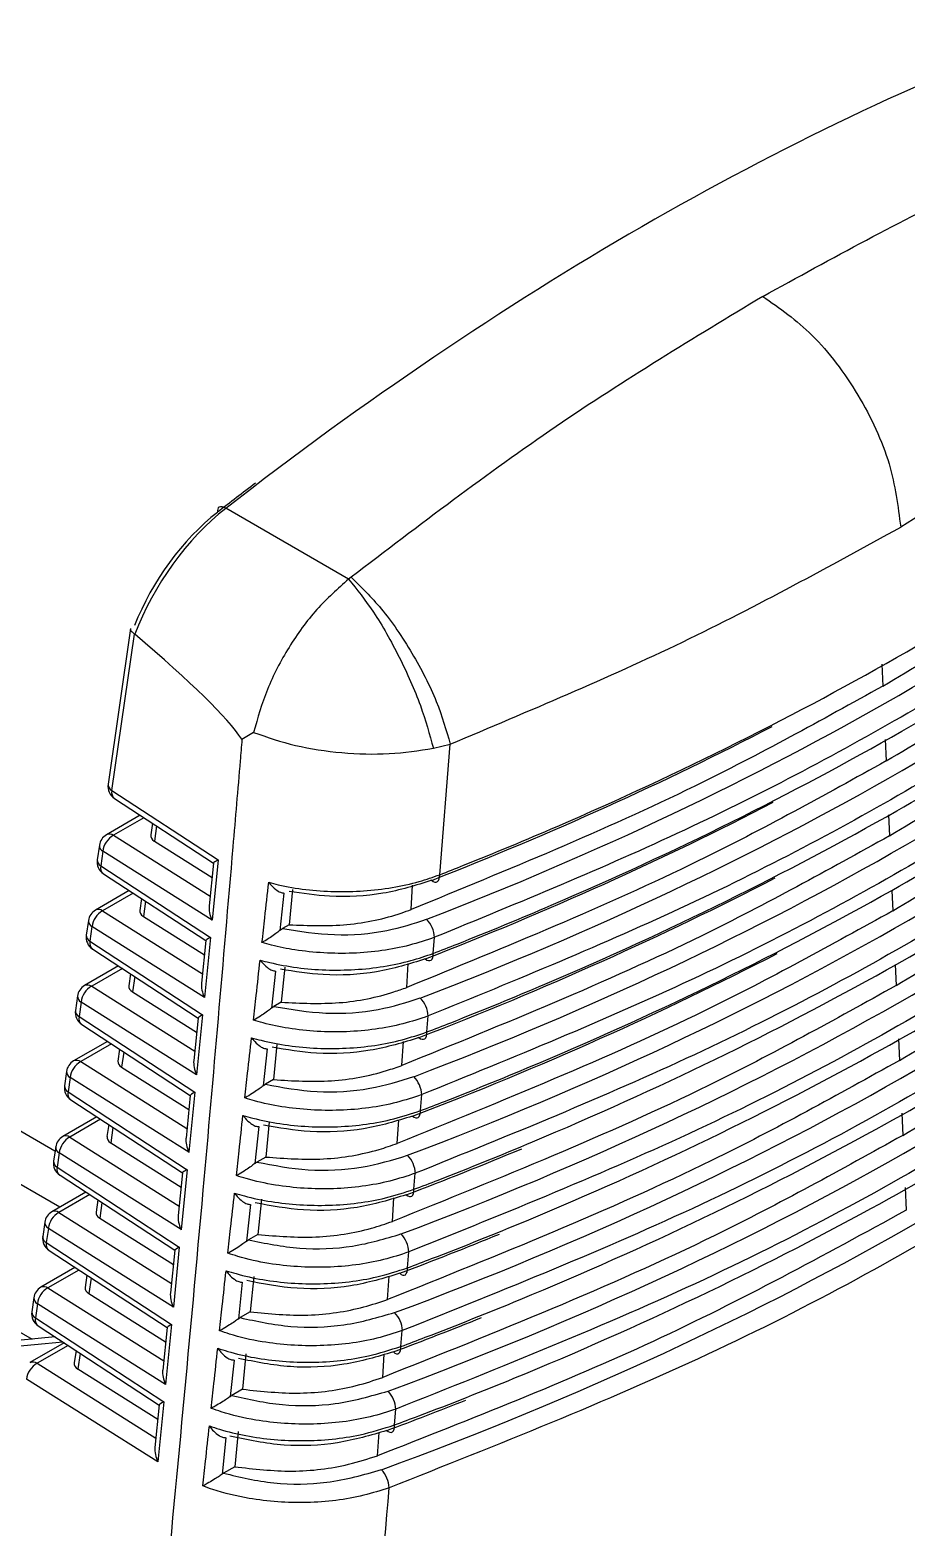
# Model space of a CAD drawing. Extents: x 17.3 to 113.1, y 4.8 to 84.5.
# Drawn here: x 80.531 to 81.14, y 14.493 to 15.533 of the extents above; entities that cross this region are included whole.
import ezdxf

# ---------------------------------------------------------------- set-up
doc = ezdxf.new("R2010")
doc.units = 0
doc.header["$MEASUREMENT"] = 0
doc.layers.add('OBJECT', color=7, linetype='CONTINUOUS')

msp = doc.modelspace()

# ---------------------------------------------------------------- linework, layer by layer
at = {"layer": 'OBJECT'}
for p, q in [((80.7526, 15.1514), (80.6674, 15.2006)), ((80.7544, 15.1527), (80.7526, 15.1514)), ((80.6013, 15.1171), (80.5857, 15.009)), ((80.5882, 15.0047), (80.6039, 15.1133)), ((80.6039, 15.1133), (80.6042, 15.1132)), ((81.1228, 15.0924), (81.1235, 15.0772)), ((80.6867, 15.045), (80.6786, 15.0402)), ((80.8159, 14.9462), (80.8232, 15.0369)), ((81.1252, 15.0401), (81.1258, 15.0252)), ((80.8115, 15.034), (80.8232, 15.0369)), ((80.5488, 14.7544), (80.0866, 15.0212)), ((80.5882, 15.0047), (80.662, 14.9565)), ((80.5901, 14.9992), (80.6589, 14.9543)), ((80.6079, 14.9876), (80.5845, 14.974)), ((80.6106, 14.9858), (80.5894, 14.9736)), ((81.1275, 14.9878), (81.1281, 14.9732)), ((80.5522, 14.7155), (80.0866, 14.9843)), ((80.6164, 14.982), (80.6153, 14.9739)), ((80.6193, 14.9801), (80.6178, 14.9696)), ((80.5796, 14.9668), (80.5781, 14.9567)), ((80.5894, 14.9736), (80.6566, 14.9313)), ((80.6178, 14.9696), (80.6579, 14.9444)), ((80.5821, 14.9625), (80.5806, 14.9524)), ((80.6579, 14.9148), (80.5821, 14.9625)), ((80.6589, 14.9543), (80.6559, 14.9247)), ((80.662, 14.9565), (80.6579, 14.9148)), ((80.5806, 14.9524), (80.6567, 14.9027)), ((80.5825, 14.9469), (80.6535, 14.9005)), ((80.6004, 14.9352), (80.5769, 14.9217)), ((80.6031, 14.9335), (80.5818, 14.9212)), ((80.7077, 14.9335), (80.7049, 14.9076)), ((80.7137, 14.936), (80.7113, 14.9115)), ((80.7961, 14.9221), (80.7971, 14.9389)), ((81.1298, 14.9354), (81.1304, 14.9212)), ((80.6089, 14.9297), (80.6077, 14.9215)), ((80.6117, 14.9278), (80.6102, 14.9173)), ((80.572, 14.9144), (80.5705, 14.9044)), ((80.5818, 14.9212), (80.6512, 14.8775)), ((80.6102, 14.9173), (80.6525, 14.8906)), ((80.5745, 14.9102), (80.5731, 14.9001)), ((80.6525, 14.8611), (80.5745, 14.9102)), ((80.6567, 14.9027), (80.6525, 14.8611)), ((80.7113, 14.9115), (80.7068, 14.9089)), ((80.8114, 14.8916), (80.8123, 14.9028)), ((80.5731, 14.9001), (80.6513, 14.849)), ((80.575, 14.8946), (80.6481, 14.8468)), ((80.6535, 14.9006), (80.6505, 14.871)), ((80.0866, 14.8815), (80.533, 14.6238)), ((80.5929, 14.8829), (80.5693, 14.8693)), ((80.5956, 14.8811), (80.5743, 14.8688)), ((80.7083, 14.8822), (80.7059, 14.8577)), ((80.793, 14.868), (80.7939, 14.8847)), ((81.1321, 14.8839), (81.1327, 14.8693)), ((80.6013, 14.8774), (80.6001, 14.8692)), ((80.6042, 14.8755), (80.6026, 14.8649)), ((80.7019, 14.8794), (80.6991, 14.8536)), ((80.5644, 14.8621), (80.563, 14.8521)), ((80.5743, 14.8688), (80.6458, 14.8238)), ((80.6026, 14.8649), (80.6471, 14.8369)), ((80.5669, 14.8578), (80.5655, 14.8478)), ((80.6471, 14.8073), (80.5669, 14.8578)), ((80.7059, 14.8577), (80.7008, 14.8548)), ((80.5655, 14.8478), (80.6459, 14.7953)), ((80.5674, 14.8423), (80.6427, 14.7931)), ((80.6481, 14.8468), (80.6451, 14.8173)), ((80.6513, 14.849), (80.6471, 14.8073)), ((80.807, 14.8371), (80.8079, 14.8482)), ((80.5853, 14.8306), (80.5617, 14.817)), ((80.7897, 14.8139), (80.7907, 14.8304)), ((81.1344, 14.8323), (81.135, 14.8173)), ((80.588, 14.8288), (80.5667, 14.8165)), ((80.5937, 14.8251), (80.5925, 14.8168)), ((80.5966, 14.8232), (80.595, 14.8126)), ((80.6961, 14.8254), (80.6933, 14.7997)), ((80.7029, 14.8285), (80.7005, 14.804)), ((80.5568, 14.8097), (80.5554, 14.7998)), ((80.5667, 14.8165), (80.6404, 14.7701)), ((80.595, 14.8126), (80.6417, 14.7832)), ((80.5594, 14.8055), (80.5579, 14.7955)), ((80.6417, 14.7536), (80.5594, 14.8055)), ((80.7005, 14.804), (80.6949, 14.8008)), ((80.5579, 14.7955), (80.6405, 14.7415)), ((80.5598, 14.79), (80.6373, 14.7393)), ((80.6427, 14.7931), (80.6398, 14.7635)), ((80.6459, 14.7953), (80.6417, 14.7536)), ((80.8025, 14.7825), (80.8034, 14.7936)), ((80.5778, 14.7783), (80.5542, 14.7646)), ((81.1366, 14.7807), (81.1373, 14.7653)), ((80.5805, 14.7765), (80.5591, 14.7641)), ((80.5861, 14.7728), (80.5849, 14.7645)), ((80.589, 14.7709), (80.5875, 14.7602)), ((80.6903, 14.7714), (80.6876, 14.7458)), ((80.6976, 14.7748), (80.6951, 14.7503)), ((80.7864, 14.7598), (80.7874, 14.7762)), ((80.5493, 14.7574), (80.5478, 14.7475)), ((80.5591, 14.7641), (80.635, 14.7163)), ((80.5875, 14.7602), (80.6363, 14.7294)), ((80.5518, 14.7531), (80.5503, 14.7432)), ((80.6363, 14.6999), (80.5518, 14.7531)), ((80.6951, 14.7503), (80.689, 14.7468)), ((80.5503, 14.7432), (80.6351, 14.6878)), ((80.5523, 14.7377), (80.632, 14.6856)), ((80.6373, 14.7394), (80.6344, 14.7098)), ((80.6405, 14.7415), (80.6363, 14.6999)), ((80.798, 14.7279), (80.7989, 14.739)), ((80.5703, 14.7259), (80.5466, 14.7123)), ((81.1389, 14.7291), (81.1396, 14.7133)), ((80.5729, 14.7242), (80.5515, 14.7118)), ((80.5786, 14.7205), (80.5774, 14.7121)), ((80.5814, 14.7186), (80.5799, 14.7079)), ((80.6845, 14.7174), (80.6818, 14.6919)), ((80.6922, 14.721), (80.6897, 14.6965)), ((80.7831, 14.7056), (80.7841, 14.7219)), ((80.5417, 14.705), (80.5403, 14.6952)), ((80.5515, 14.7118), (80.6296, 14.6626)), ((80.5799, 14.7079), (80.631, 14.6757)), ((80.5442, 14.7008), (80.5428, 14.6909)), ((80.631, 14.6461), (80.5442, 14.7008)), ((80.6897, 14.6965), (80.6832, 14.6928)), ((80.5428, 14.6909), (80.6297, 14.6341)), ((80.5447, 14.6854), (80.6266, 14.6319)), ((80.632, 14.6856), (80.629, 14.6561)), ((80.6351, 14.6878), (80.631, 14.6461)), ((80.7935, 14.6734), (80.7944, 14.6844)), ((80.5627, 14.6736), (80.539, 14.6599)), ((80.5654, 14.6718), (80.5439, 14.6594)), ((80.571, 14.6682), (80.5698, 14.6598)), ((80.5739, 14.6663), (80.5723, 14.6555)), ((80.6788, 14.6634), (80.6761, 14.638)), ((80.6868, 14.6673), (80.6843, 14.6428)), ((80.7797, 14.6514), (80.7807, 14.6677)), ((80.5341, 14.6527), (80.5327, 14.6429)), ((80.5439, 14.6594), (80.6243, 14.6089)), ((80.5723, 14.6555), (80.6256, 14.622)), ((80.5366, 14.6484), (80.5352, 14.6386)), ((80.6256, 14.5924), (80.5366, 14.6484)), ((80.6843, 14.6428), (80.6773, 14.6388)), ((80.5352, 14.6386), (80.6244, 14.5803)), ((80.5371, 14.6331), (80.6212, 14.5781)), ((80.6266, 14.6319), (80.6236, 14.6023)), ((80.6297, 14.6341), (80.6256, 14.5924)), ((80.5489, 14.6254), (80.5009, 14.6207)), ((80.5542, 14.6219), (80.515, 14.6181)), ((80.5552, 14.6213), (80.5314, 14.6076)), ((80.789, 14.6188), (80.7899, 14.6298)), ((80.5579, 14.6195), (80.5364, 14.6071)), ((80.5634, 14.6159), (80.5622, 14.6074)), ((80.5663, 14.614), (80.5647, 14.6032)), ((80.6814, 14.6136), (80.679, 14.5891)), ((80.7763, 14.5973), (80.7773, 14.6134)), ((80.5364, 14.6071), (80.6189, 14.5551)), ((80.5647, 14.6032), (80.6202, 14.5683)), ((80.6731, 14.6094), (80.6705, 14.5841)), ((80.6202, 14.5387), (80.529, 14.5961)), ((80.6244, 14.5803), (80.6202, 14.5387)), ((80.679, 14.5891), (80.6716, 14.5848)), ((80.6212, 14.5782), (80.6182, 14.5486)), ((80.7845, 14.5643), (80.7854, 14.5753)), ((80.676, 14.5598), (80.6736, 14.5353)), ((80.7728, 14.543), (80.7738, 14.5592)), ((80.6675, 14.5555), (80.6648, 14.5302)), ((80.6736, 14.5353), (80.6658, 14.5309))]:
    msp.add_line(p, q, dxfattribs=at)
at = {"layer": 'OBJECT', "flags": 128}
for points in [[(80.6674, 15.2006), (80.6661, 15.2013), (80.6649, 15.2016), (80.6638, 15.2017), (80.6629, 15.2014), (80.6622, 15.2009), (80.6618, 15.2001), (80.6616, 15.1991), (80.6616, 15.1978)], [(80.8103, 14.9424), (80.8114, 14.9416), (80.8125, 14.9412), (80.8135, 14.9412), (80.8144, 14.9415), (80.815, 14.9422), (80.8155, 14.9433), (80.8158, 14.9446), (80.8159, 14.9462)], [(80.8059, 14.8878), (80.807, 14.887), (80.8081, 14.8866), (80.8091, 14.8866), (80.8099, 14.8869), (80.8106, 14.8876), (80.8111, 14.8887), (80.8114, 14.89), (80.8114, 14.8916)], [(80.8015, 14.8332), (80.8026, 14.8324), (80.8037, 14.832), (80.8046, 14.832), (80.8055, 14.8323), (80.8062, 14.833), (80.8067, 14.8341), (80.8069, 14.8355), (80.807, 14.8371)], [(80.7971, 14.7787), (80.7982, 14.7779), (80.7992, 14.7775), (80.8002, 14.7774), (80.801, 14.7778), (80.8017, 14.7785), (80.8022, 14.7795), (80.8025, 14.7809), (80.8025, 14.7825)], [(80.7926, 14.7241), (80.7937, 14.7233), (80.7948, 14.7229), (80.7957, 14.7229), (80.7966, 14.7232), (80.7972, 14.7239), (80.7977, 14.725), (80.798, 14.7263), (80.798, 14.7279)], [(80.7881, 14.6696), (80.7892, 14.6688), (80.7903, 14.6683), (80.7912, 14.6683), (80.7921, 14.6686), (80.7927, 14.6694), (80.7932, 14.6704), (80.7935, 14.6718), (80.7935, 14.6734)], [(80.7837, 14.615), (80.7847, 14.6142), (80.7858, 14.6138), (80.7867, 14.6138), (80.7876, 14.6141), (80.7882, 14.6148), (80.7887, 14.6159), (80.789, 14.6172), (80.789, 14.6188)], [(80.7791, 14.5605), (80.7802, 14.5597), (80.7813, 14.5593), (80.7822, 14.5592), (80.783, 14.5596), (80.7837, 14.5603), (80.7842, 14.5613), (80.7844, 14.5627), (80.7845, 14.5643)]]:
    msp.add_lwpolyline(points, dxfattribs=at)
at = {"layer": 'OBJECT'}
for centre, radius, start, end in [((80.5956, 15.0076), 0.01, 171.7621, 236.8281), ((80.5904, 15.0089), 0.00473, 178.9421, 242.0967), ((80.5936, 15.0035), 0.00551, 166.9694, 231.0779), ((80.5895, 14.9653), 0.01, 119.9973, 171.7621), ((80.5842, 14.9666), 0.00458, 177.7592, 243.2786), ((80.5968, 14.9607), 0.0149, 119.983, 172.9422), ((80.5866, 14.9695), 0.00492, 54.4116, 114.9488), ((80.588, 14.9553), 0.01, 171.7621, 236.8281), ((80.5827, 14.9565), 0.00458, 177.7691, 243.27), ((80.5858, 14.9511), 0.00536, 165.9412, 232.1059), ((80.5819, 14.913), 0.01, 119.9973, 171.7621), ((80.5766, 14.9143), 0.00458, 177.7669, 243.2718), ((80.5893, 14.9083), 0.0149, 119.9826, 172.9436), ((80.579, 14.9172), 0.00492, 54.4116, 114.9493), ((80.7934, 14.9019), 0.0189, 2.6797, 44.9349), ((80.5804, 14.903), 0.01, 171.7621, 236.8281), ((80.5751, 14.9042), 0.00458, 177.769, 243.2699), ((80.5783, 14.8988), 0.00536, 165.9411, 232.1061), ((80.5743, 14.8606), 0.01, 119.9973, 171.7621), ((80.569, 14.8619), 0.00458, 177.7592, 243.2775), ((80.5817, 14.856), 0.0149, 119.9838, 172.9424), ((80.5714, 14.8648), 0.00492, 54.4109, 114.9507), ((80.7889, 14.8473), 0.019, 2.6506, 44.7096), ((80.5729, 14.8507), 0.01, 171.7621, 236.8281), ((80.5676, 14.8519), 0.00458, 177.7677, 243.2712), ((80.5707, 14.8465), 0.00536, 165.9438, 232.1028), ((80.5667, 14.8083), 0.01, 119.9973, 171.7621), ((80.5614, 14.8096), 0.00458, 177.7659, 243.271), ((80.5741, 14.8036), 0.0149, 119.9834, 172.9417), ((80.5638, 14.8125), 0.00492, 54.4101, 114.95), ((80.5653, 14.7984), 0.01, 171.7621, 236.8281), ((80.56, 14.7996), 0.00458, 177.7669, 243.2719), ((80.7843, 14.7927), 0.0191, 2.6223, 44.4843), ((80.5631, 14.7942), 0.00536, 165.9437, 232.103), ((80.5592, 14.7559), 0.01, 119.9973, 171.7621), ((80.5538, 14.7572), 0.00458, 177.7673, 243.2708), ((80.5665, 14.7513), 0.0149, 119.9827, 172.9434), ((80.5562, 14.7601), 0.00492, 54.4107, 114.9508), ((80.5577, 14.7461), 0.01, 171.7621, 236.8281), ((80.5524, 14.7473), 0.00458, 177.7672, 243.271), ((80.7798, 14.7381), 0.0192, 2.5926, 44.2598), ((80.5555, 14.7419), 0.00536, 165.9446, 232.1025), ((80.5516, 14.7036), 0.01, 119.9973, 171.7621), ((80.5463, 14.7049), 0.00458, 177.7592, 243.2777), ((80.5589, 14.6989), 0.0149, 119.9834, 172.9416), ((80.5487, 14.7078), 0.00492, 54.4095, 114.9509), ((80.5502, 14.6938), 0.01, 171.7621, 236.8281), ((80.5448, 14.695), 0.00458, 177.7673, 243.2709), ((80.7752, 14.6835), 0.0193, 2.5636, 44.035), ((80.548, 14.6896), 0.00536, 165.9443, 232.1029), ((80.544, 14.6512), 0.01, 119.9973, 171.7621), ((80.5387, 14.6525), 0.00458, 177.7668, 243.2714), ((80.5514, 14.6466), 0.0149, 119.9827, 172.9434), ((80.5411, 14.6554), 0.00492, 54.4104, 114.9512), ((80.5426, 14.6415), 0.01, 171.7621, 236.8281), ((80.5373, 14.6427), 0.00458, 177.7673, 243.2709), ((80.7706, 14.629), 0.0194, 2.5348, 43.8102), ((80.5404, 14.6373), 0.00536, 165.9439, 232.1033), ((80.5438, 14.5942), 0.0149, 119.9827, 172.9424), ((80.5335, 14.6031), 0.00492, 54.4095, 114.9509), ((80.766, 14.5744), 0.0194, 2.5062, 43.5858), ((80.7613, 14.5199), 0.0195, 2.4798, 43.3591)]:
    msp.add_arc(centre, radius, start, end, dxfattribs=at)
for centre, major_axis, ratio, start_param, end_param in [((80.8727, 13.6071), (1.2089, 1.8994), 0.546317, 0.627208, 0.990716), ((79.5826, 15.9823), (2.1948, -0.0167), 0.582304, 5.308542, 5.695912), ((80.8657, 13.6117), (1.2039, 1.8907), 0.546175, 0.974099, 0.99081), ((79.5826, 15.9316), (2.1981, -0.0168), 0.582304, 5.30513, 5.699324), ((80.6716, 15.1199), (0.0591, 0.0928), 0.546175, 0.99081, 1.912344), ((80.6787, 15.1154), (0.0641, 0.1015), 0.548826, 0.989027, 1.925648), ((79.5826, 15.881), (2.2013, -0.0168), 0.582304, 5.301726, 5.702727), ((79.1489, 15.9986), (1.5341, -0.9737), 0.051031, 0.114776, 0.355889), ((79.5826, 15.8304), (2.2046, -0.0168), 0.582304, 5.298331, 5.706122), ((79.5826, 15.7797), (2.2078, -0.0168), 0.582304, 5.294944, 5.709509), ((79.5812, 15.9763), (2.1942, 0.0164), 0.572227, 5.302708, 5.439511), ((79.5826, 15.7291), (2.2111, -0.0169), 0.582304, 5.291565, 5.712888), ((79.5812, 15.9257), (2.1974, 0.0165), 0.572227, 5.299295, 5.43861), ((80.6253, 14.9735), (0.0101, 0.0001), 0.568011, 3.052688, 3.862555), ((79.5826, 15.6785), (2.2143, -0.0169), 0.582304, 5.288194, 5.716259), ((80.6694, 14.9593), (0.0105, 0.005), 0.072045, 2.310772, 3.097861), ((79.5812, 15.8751), (2.2007, 0.0165), 0.572227, 5.295889, 5.438034), ((80.6652, 14.9176), (-0.0062, 0.0127), 0.559439, 0.734808, 1.521897), ((79.5826, 15.6279), (2.2176, -0.0169), 0.582304, 5.284831, 5.719622), ((80.6177, 14.9212), (0.0101, 0.0001), 0.568011, 3.052688, 3.862555), ((80.664, 14.9056), (0.0105, 0.005), 0.072045, 2.310772, 3.097861), ((79.5812, 15.8244), (2.2039, 0.0165), 0.572227, 5.292492, 5.437634), ((80.6599, 14.8639), (-0.0062, 0.0127), 0.559439, 0.734808, 1.521897), ((80.6101, 14.8688), (0.0101, 0.0001), 0.568011, 3.052688, 3.862555), ((80.6587, 14.8518), (0.0105, 0.005), 0.072045, 2.310772, 3.097861), ((80.6026, 14.8165), (0.0101, 0.0001), 0.568011, 3.052688, 3.862555), ((80.6545, 14.8102), (-0.0062, 0.0127), 0.559439, 0.734808, 1.521897), ((80.6533, 14.7981), (0.0105, 0.005), 0.072045, 2.310772, 3.097861), ((80.595, 14.7641), (0.0101, 0.0001), 0.568011, 3.052688, 3.862555), ((80.6491, 14.7564), (-0.0062, 0.0127), 0.559439, 0.734808, 1.521897), ((79.5812, 15.7738), (2.2072, 0.0165), 0.572227, 5.289103, 5.333236), ((80.6479, 14.7444), (0.0105, 0.005), 0.072045, 2.310772, 3.097861), ((80.5874, 14.7117), (0.0101, 0.0001), 0.568011, 3.052688, 3.862555), ((80.6437, 14.7027), (-0.0062, 0.0127), 0.559439, 0.734808, 1.521897), ((79.5812, 15.7232), (2.2104, 0.0166), 0.572227, 5.285722, 5.323551), ((80.6425, 14.6906), (0.0105, 0.005), 0.072045, 2.310772, 3.097861), ((80.5798, 14.6594), (0.0101, 0.0001), 0.568011, 3.052688, 3.862555), ((80.6383, 14.649), (-0.0062, 0.0127), 0.559439, 0.734808, 1.521897), ((80.6371, 14.6369), (0.0105, 0.005), 0.072045, 2.310772, 3.097861), ((79.5812, 15.6726), (2.2137, 0.0166), 0.572227, 5.28235, 5.315572), ((80.5722, 14.607), (0.0101, 0.0001), 0.568011, 3.052688, 3.862555), ((80.6329, 14.5952), (-0.0062, 0.0127), 0.559439, 0.734808, 1.521897), ((80.6317, 14.5832), (0.0105, 0.005), 0.072045, 2.310772, 3.097861), ((79.5812, 15.6219), (2.2169, 0.0166), 0.572227, 5.278985, 5.308693), ((80.6276, 14.5415), (-0.0062, 0.0127), 0.559439, 0.734808, 1.521897)]:
    msp.add_ellipse(centre, major_axis=major_axis, ratio=ratio, start_param=start_param, end_param=end_param, dxfattribs=at)
for points, knots in [([(81.0402, 15.3477), (81.0882, 15.3741), (81.184, 15.4269), (81.2787, 15.4642), (81.3261, 15.4828)], [0, 0, 0, 0, 0.5, 1, 1, 1, 1]), ([(81.3955, 15.3673), (81.3561, 15.336), (81.2768, 15.2728), (81.1831, 15.2162), (81.1359, 15.1876)], [0, 0, 0, 0, 0.496376, 1, 1, 1, 1]), ([(81.0402, 15.3477), (80.9923, 15.3187), (80.8964, 15.2609), (80.8017, 15.1888), (80.7544, 15.1527)], [0, 0, 0, 0, 0.5, 1, 1, 1, 1]), ([(81.0402, 15.3477), (81.0519, 15.3395), (81.0761, 15.3225), (81.1077, 15.2802), (81.1302, 15.2321), (81.134, 15.2021), (81.1359, 15.1876)], [0, 0, 0, 0, 0.240773, 0.5, 0.759227, 1, 1, 1, 1]), ([(80.8159, 14.9462), (80.8214, 14.9484), (80.8489, 14.9593), (80.9629, 15.0067), (81.1173, 15.084), (81.2845, 15.1892), (81.3662, 15.2547), (81.407, 15.2875)], [0, 0, 0, 0, 0.023792, 0.118973, 0.500647, 0.750324, 1, 1, 1, 1]), ([(81.1235, 15.0772), (81.1646, 15.1018), (81.2626, 15.1608), (81.3448, 15.2276), (81.3926, 15.2664)], [0, 0, 0, 0, 0.418548, 1, 1, 1, 1]), ([(81.4125, 15.2492), (81.4088, 15.2461), (81.3901, 15.2301), (81.3086, 15.1639), (81.1738, 15.0735), (80.9885, 14.9752), (80.8711, 14.9269), (80.8123, 14.9028)], [0, 0, 0, 0, 0.02343, 0.117165, 0.493038, 0.746519, 1, 1, 1, 1]), ([(80.8114, 14.8916), (80.817, 14.8938), (80.8446, 14.9046), (80.9589, 14.9518), (81.1158, 15.0299), (81.2871, 15.1372), (81.3716, 15.2053), (81.4139, 15.2394)], [0, 0, 0, 0, 0.023339, 0.116711, 0.491126, 0.745563, 1, 1, 1, 1]), ([(81.1258, 15.0252), (81.1668, 15.0498), (81.2664, 15.1097), (81.3496, 15.1777), (81.3986, 15.2176)], [0, 0, 0, 0, 0.411755, 1, 1, 1, 1]), ([(81.4194, 15.2012), (81.4157, 15.198), (81.3971, 15.1819), (81.316, 15.1157), (81.18, 15.0238), (80.9911, 14.9231), (80.8689, 14.8731), (80.8079, 14.8482)], [0, 0, 0, 0, 0.022991, 0.114968, 0.483793, 0.741897, 1, 1, 1, 1]), ([(80.807, 14.8371), (80.8125, 14.8392), (80.8402, 14.85), (80.9548, 14.8969), (81.1142, 14.9757), (81.2897, 15.0851), (81.3771, 15.156), (81.4208, 15.1914)], [0, 0, 0, 0, 0.022904, 0.114532, 0.481956, 0.740978, 1, 1, 1, 1]), ([(80.8232, 15.0369), (80.8779, 15.0599), (80.9881, 15.1062), (81.0864, 15.1603), (81.1359, 15.1876)], [0, 0, 0, 0, 0.496376, 1, 1, 1, 1]), ([(81.1281, 14.9732), (81.1691, 14.9979), (81.2702, 15.0587), (81.3545, 15.1278), (81.4046, 15.1689)], [0, 0, 0, 0, 0.4052593, 1, 1, 1, 1]), ([(80.7526, 15.1514), (80.7451, 15.1447), (80.73, 15.1314), (80.7107, 15.1045), (80.6951, 15.075), (80.6895, 15.055), (80.6867, 15.045)], [0, 0, 0, 0, 0.25, 0.5, 0.75, 1, 1, 1, 1]), ([(80.7526, 15.1514), (80.7584, 15.1442), (80.7704, 15.1293), (80.7882, 15.0977), (80.8033, 15.0638), (80.8088, 15.0437), (80.8115, 15.034)], [0, 0, 0, 0, 0.241562, 0.4999998, 0.7584389, 1, 1, 1, 1]), ([(80.7544, 15.1527), (80.7614, 15.1459), (80.7759, 15.1318), (80.7972, 15.1006), (80.8146, 15.0667), (80.8204, 15.0466), (80.8232, 15.0369)], [0, 0, 0, 0, 0.24117, 0.5, 0.75883, 1, 1, 1, 1]), ([(81.4262, 15.1531), (81.4226, 15.1499), (81.4041, 15.1338), (81.3234, 15.0674), (81.1862, 14.974), (80.9936, 14.8709), (80.8668, 14.8194), (80.8034, 14.7936)], [0, 0, 0, 0, 0.022568, 0.112852, 0.474885, 0.737443, 1, 1, 1, 1]), ([(80.8025, 14.7825), (80.8081, 14.7846), (80.8358, 14.7953), (80.9507, 14.842), (81.1127, 14.9215), (81.2923, 15.0331), (81.3825, 15.1066), (81.4276, 15.1434)], [0, 0, 0, 0, 0.022484, 0.112433, 0.473119, 0.73656, 1, 1, 1, 1]), ([(81.1304, 14.9212), (81.1714, 14.9459), (81.2741, 15.0076), (81.3594, 15.0779), (81.4107, 15.1201)], [0, 0, 0, 0, 0.399041, 1, 1, 1, 1]), ([(80.6039, 15.1133), (80.6033, 15.1139), (80.602, 15.1149), (80.6012, 15.1163), (80.6014, 15.1169), (80.6015, 15.1171)], [0, 0, 0, 0, 0.411333, 0.822571, 1, 1, 1, 1]), ([(81.4331, 15.1051), (81.4294, 15.1018), (81.411, 15.0857), (81.3308, 15.0191), (81.1923, 14.9243), (80.9961, 14.8188), (80.8647, 14.7656), (80.7989, 14.739)], [0, 0, 0, 0, 0.02216, 0.110812, 0.466297, 0.733148, 1, 1, 1, 1]), ([(80.798, 14.7279), (80.8036, 14.73), (80.8314, 14.7407), (80.9465, 14.7872), (81.1111, 14.8674), (81.2948, 14.981), (81.3879, 15.0572), (81.4345, 15.0953)], [0, 0, 0, 0, 0.022079, 0.110408, 0.464597, 0.732298, 1, 1, 1, 1]), ([(81.1235, 15.0772), (81.0808, 15.0535), (80.9786, 14.9969), (80.8632, 14.9496), (80.7961, 14.9221)], [0, 0, 0, 0, 0.418548, 1, 1, 1, 1]), ([(81.1327, 14.8693), (81.1737, 14.8939), (81.278, 14.9566), (81.3643, 15.0281), (81.4168, 15.0714)], [0, 0, 0, 0, 0.393082, 1, 1, 1, 1]), ([(81.4399, 15.057), (81.4363, 15.0538), (81.418, 15.0377), (81.3381, 14.9709), (81.1985, 14.8746), (80.9986, 14.7666), (80.8625, 14.7118), (80.7944, 14.6844)], [0, 0, 0, 0, 0.021766, 0.108843, 0.45801, 0.729005, 1, 1, 1, 1]), ([(80.6786, 15.0402), (80.6782, 15.0353), (80.6761, 15.0104), (80.6672, 14.906), (80.6499, 14.7051), (80.6329, 14.525), (80.6233, 14.4241)], [0, 0, 0, 0, 0.024148, 0.120739, 0.507103, 1, 1, 1, 1]), ([(80.6867, 15.045), (80.6962, 15.0417), (80.7151, 15.0352), (80.7479, 15.0304), (80.7812, 15.0294), (80.8014, 15.0325), (80.8115, 15.034)], [0, 0, 0, 0, 0.2500001, 0.4999998, 0.7500003, 1, 1, 1, 1]), ([(80.7935, 14.6734), (80.7991, 14.6755), (80.827, 14.6861), (80.9424, 14.7323), (81.1095, 14.8132), (81.2974, 14.9289), (81.3934, 15.0079), (81.4413, 15.0473)], [0, 0, 0, 0, 0.021688, 0.108455, 0.456373, 0.728187, 1, 1, 1, 1]), ([(81.1258, 15.0252), (81.0831, 15.0015), (80.9794, 14.9441), (80.862, 14.8962), (80.793, 14.868)], [0, 0, 0, 0, 0.411755, 1, 1, 1, 1]), ([(81.135, 14.8173), (81.176, 14.8419), (81.2819, 14.9056), (81.3693, 14.9782), (81.4229, 15.0227)], [0, 0, 0, 0, 0.387367, 1, 1, 1, 1]), ([(81.4467, 15.009), (81.4431, 15.0058), (81.4249, 14.9896), (81.3454, 14.9227), (81.2047, 14.8248), (81.0012, 14.7145), (80.8603, 14.658), (80.7899, 14.6298)], [0, 0, 0, 0, 0.021386, 0.106942, 0.450009, 0.725005, 1, 1, 1, 1]), ([(80.789, 14.6188), (80.7946, 14.6209), (80.8225, 14.6315), (80.9382, 14.6775), (81.1079, 14.759), (81.3, 14.8769), (81.3988, 14.9585), (81.4481, 14.9993)], [0, 0, 0, 0, 0.021311, 0.106568, 0.448432, 0.724216, 1, 1, 1, 1]), ([(81.1281, 14.9732), (81.0854, 14.9496), (80.9801, 14.8912), (80.8607, 14.8427), (80.7897, 14.8139)], [0, 0, 0, 0, 0.405259, 1, 1, 1, 1]), ([(81.1373, 14.7653), (81.1784, 14.79), (81.2858, 14.8546), (81.3743, 14.9284), (81.429, 14.9741)], [0, 0, 0, 0, 0.38188, 1, 1, 1, 1]), ([(81.4535, 14.961), (81.4499, 14.9577), (81.4318, 14.9415), (81.3527, 14.8744), (81.2109, 14.7751), (81.0037, 14.6623), (80.8582, 14.6043), (80.7854, 14.5753)], [0, 0, 0, 0, 0.021019, 0.105106, 0.44228, 0.72114, 1, 1, 1, 1]), ([(80.6972, 14.941), (80.6994, 14.9404), (80.7076, 14.9383), (80.7293, 14.9346), (80.7633, 14.9338), (80.7951, 14.939), (80.8112, 14.9446), (80.8159, 14.9462)], [0, 0, 0, 0, 0.057677, 0.219413, 0.543377, 0.867764, 1, 1, 1, 1]), ([(80.7845, 14.5643), (80.7901, 14.5664), (80.8181, 14.5769), (80.934, 14.6227), (81.1063, 14.7049), (81.3027, 14.8248), (81.4042, 14.9091), (81.4549, 14.9513)], [0, 0, 0, 0, 0.020947, 0.104745, 0.44076, 0.72038, 1, 1, 1, 1]), ([(80.6925, 14.8991), (80.6932, 14.9049), (80.6947, 14.9188), (80.6963, 14.9328), (80.6972, 14.941)], [0, 0, 0, 0, 0.412317, 1, 1, 1, 1]), ([(80.6972, 14.941), (80.6972, 14.9409), (80.6975, 14.9405), (80.699, 14.9387), (80.7017, 14.9361), (80.7051, 14.9339), (80.7069, 14.9336), (80.7077, 14.9335)], [0, 0, 0, 0, 0.008656, 0.099994, 0.471213, 0.763081, 1, 1, 1, 1]), ([(80.8103, 14.9424), (80.7993, 14.9389), (80.7774, 14.932), (80.7419, 14.9301), (80.7206, 14.9333), (80.7114, 14.9346)], [0, 0, 0, 0, 0.3611886, 0.7224552, 1, 1, 1, 1]), ([(80.7068, 14.9089), (80.7187, 14.907), (80.7426, 14.9032), (80.7782, 14.9061), (80.7979, 14.9124), (80.8068, 14.9153)], [0, 0, 0, 0, 0.352895, 0.705727, 1, 1, 1, 1]), ([(80.7113, 14.9115), (80.7248, 14.911), (80.7518, 14.91), (80.7803, 14.9163), (80.7938, 14.9213), (80.7961, 14.9221)], [0, 0, 0, 0, 0.453826, 0.907587, 1, 1, 1, 1]), ([(81.4603, 14.913), (81.4567, 14.9097), (81.4387, 14.8935), (81.36, 14.8262), (81.217, 14.7254), (81.0063, 14.6101), (80.856, 14.5505), (80.7808, 14.5207)], [0, 0, 0, 0, 0.020664, 0.103331, 0.434809, 0.717404, 1, 1, 1, 1]), ([(81.1304, 14.9212), (81.0877, 14.8976), (80.9808, 14.8383), (80.8594, 14.7893), (80.7864, 14.7598)], [0, 0, 0, 0, 0.399041, 1, 1, 1, 1]), ([(80.7049, 14.9076), (80.704, 14.9068), (80.7019, 14.9052), (80.6979, 14.9024), (80.6947, 14.9004), (80.6929, 14.8994), (80.6926, 14.8992), (80.6925, 14.8991)], [0, 0, 0, 0, 0.229447, 0.5216, 0.905442, 0.991712, 1, 1, 1, 1]), ([(80.8123, 14.9028), (80.8066, 14.9009), (80.7893, 14.895), (80.7558, 14.8905), (80.7227, 14.8924), (80.7021, 14.8965), (80.6947, 14.8985), (80.6925, 14.8991)], [0, 0, 0, 0, 0.16013, 0.483001, 0.805362, 0.942123, 1, 1, 1, 1]), ([(80.7049, 14.9076), (80.7051, 14.9077), (80.7057, 14.9082), (80.7064, 14.9086), (80.7068, 14.9089)], [0, 0, 0, 0, 0.349943, 1, 1, 1, 1]), ([(80.6912, 14.887), (80.6934, 14.8864), (80.7017, 14.8843), (80.7232, 14.8803), (80.7572, 14.8792), (80.7897, 14.8842), (80.8063, 14.8899), (80.8114, 14.8916)], [0, 0, 0, 0, 0.0579361, 0.2174951, 0.5370299, 0.8569766, 1, 1, 1, 1]), ([(80.6866, 14.8452), (80.6872, 14.851), (80.6888, 14.8649), (80.6903, 14.8788), (80.6912, 14.887)], [0, 0, 0, 0, 0.412356, 1, 1, 1, 1]), ([(80.6912, 14.887), (80.6912, 14.887), (80.6916, 14.8865), (80.6932, 14.8846), (80.6959, 14.8819), (80.6993, 14.8798), (80.7011, 14.8795), (80.7019, 14.8794)], [0, 0, 0, 0, 0.008551, 0.122923, 0.485789, 0.769314, 1, 1, 1, 1]), ([(80.8059, 14.8878), (80.7949, 14.8844), (80.7729, 14.8775), (80.7369, 14.8756), (80.7152, 14.879), (80.7054, 14.8806)], [0, 0, 0, 0, 0.3555949, 0.7112657, 1, 1, 1, 1]), ([(80.7008, 14.8548), (80.7127, 14.8528), (80.7364, 14.8488), (80.7727, 14.8513), (80.7929, 14.8577), (80.8024, 14.8607)], [0, 0, 0, 0, 0.347531, 0.695003, 1, 1, 1, 1]), ([(80.7059, 14.8577), (80.7194, 14.8571), (80.7463, 14.8558), (80.7758, 14.8618), (80.79, 14.867), (80.793, 14.868)], [0, 0, 0, 0, 0.442847, 0.885629, 1, 1, 1, 1]), ([(81.1327, 14.8693), (81.09, 14.8456), (80.9815, 14.7854), (80.858, 14.7358), (80.7831, 14.7056)], [0, 0, 0, 0, 0.393082, 1, 1, 1, 1]), ([(80.6991, 14.8536), (80.6982, 14.8529), (80.6962, 14.8513), (80.6922, 14.8486), (80.689, 14.8466), (80.6871, 14.8455), (80.6866, 14.8452), (80.6866, 14.8452)], [0, 0, 0, 0, 0.223275, 0.506283, 0.880302, 0.991803, 1, 1, 1, 1]), ([(80.6991, 14.8536), (80.6993, 14.8538), (80.6998, 14.8542), (80.7004, 14.8546), (80.7008, 14.8548)], [0, 0, 0, 0, 0.324166, 1, 1, 1, 1]), ([(80.8079, 14.8482), (80.8021, 14.8463), (80.7848, 14.8405), (80.7513, 14.836), (80.7177, 14.838), (80.6966, 14.8423), (80.6888, 14.8446), (80.6866, 14.8452)], [0, 0, 0, 0, 0.158035, 0.476676, 0.794816, 0.941861, 1, 1, 1, 1]), ([(80.6807, 14.7913), (80.6813, 14.797), (80.6828, 14.811), (80.6844, 14.8249), (80.6853, 14.8331)], [0, 0, 0, 0, 0.4123942, 1, 1, 1, 1]), ([(80.6853, 14.8331), (80.6875, 14.8325), (80.6957, 14.8302), (80.7172, 14.8261), (80.7512, 14.8246), (80.7842, 14.8294), (80.8014, 14.8352), (80.807, 14.8371)], [0, 0, 0, 0, 0.058198, 0.215686, 0.531014, 0.846742, 1, 1, 1, 1]), ([(80.6853, 14.8331), (80.6853, 14.8331), (80.6857, 14.8325), (80.6873, 14.8305), (80.6901, 14.8278), (80.6935, 14.8257), (80.6953, 14.8255), (80.6961, 14.8254)], [0, 0, 0, 0, 0.008437, 0.145043, 0.49969, 0.77523, 1, 1, 1, 1]), ([(80.8015, 14.8332), (80.7905, 14.8298), (80.7684, 14.823), (80.7318, 14.8211), (80.7097, 14.8248), (80.6995, 14.8265)], [0, 0, 0, 0, 0.350316, 0.700707, 1, 1, 1, 1]), ([(80.7005, 14.804), (80.7139, 14.8032), (80.7408, 14.8016), (80.7712, 14.8074), (80.7862, 14.8127), (80.7897, 14.8139)], [0, 0, 0, 0, 0.4326, 0.86514, 1, 1, 1, 1]), ([(81.135, 14.8173), (81.0923, 14.7936), (80.9821, 14.7325), (80.8566, 14.6822), (80.7797, 14.6514)], [0, 0, 0, 0, 0.3873666, 1, 1, 1, 1]), ([(80.6933, 14.7997), (80.6924, 14.799), (80.6904, 14.7975), (80.6865, 14.7948), (80.6832, 14.7927), (80.6812, 14.7916), (80.6807, 14.7913), (80.6807, 14.7913)], [0, 0, 0, 0, 0.217447, 0.49176, 0.856153, 0.991885, 1, 1, 1, 1]), ([(80.6933, 14.7997), (80.6935, 14.7998), (80.694, 14.8002), (80.6945, 14.8006), (80.6949, 14.8008)], [0, 0, 0, 0, 0.293667, 1, 1, 1, 1]), ([(80.6949, 14.8008), (80.7067, 14.7986), (80.7303, 14.7943), (80.7672, 14.7966), (80.788, 14.803), (80.798, 14.8061)], [0, 0, 0, 0, 0.342465, 0.684876, 1, 1, 1, 1]), ([(80.8034, 14.7936), (80.7977, 14.7917), (80.7803, 14.7859), (80.7468, 14.7815), (80.7126, 14.7836), (80.6911, 14.7881), (80.6829, 14.7906), (80.6807, 14.7913)], [0, 0, 0, 0, 0.156042, 0.470658, 0.78478, 0.941595, 1, 1, 1, 1]), ([(80.6748, 14.7374), (80.6754, 14.7431), (80.6769, 14.7571), (80.6784, 14.771), (80.6793, 14.7792)], [0, 0, 0, 0, 0.41243, 1, 1, 1, 1]), ([(80.6793, 14.7792), (80.6816, 14.7785), (80.6898, 14.7762), (80.7112, 14.7719), (80.7451, 14.7701), (80.7788, 14.7746), (80.7965, 14.7805), (80.8025, 14.7825)], [0, 0, 0, 0, 0.058464, 0.213983, 0.525307, 0.837021, 1, 1, 1, 1]), ([(80.6793, 14.7792), (80.6794, 14.7792), (80.6799, 14.7785), (80.6815, 14.7764), (80.6844, 14.7737), (80.6877, 14.7716), (80.6895, 14.7715), (80.6903, 14.7714)], [0, 0, 0, 0, 0.0083451, 0.1664066, 0.5129703, 0.780849, 1, 1, 1, 1]), ([(80.7971, 14.7787), (80.786, 14.7753), (80.7639, 14.7685), (80.7268, 14.7667), (80.7042, 14.7706), (80.6936, 14.7725)], [0, 0, 0, 0, 0.345325, 0.690725, 1, 1, 1, 1]), ([(80.6951, 14.7503), (80.7085, 14.7493), (80.7354, 14.7474), (80.7666, 14.7529), (80.7823, 14.7583), (80.7864, 14.7598)], [0, 0, 0, 0, 0.423011, 0.845963, 1, 1, 1, 1]), ([(81.1373, 14.7653), (81.0946, 14.7416), (80.9827, 14.6796), (80.8551, 14.6287), (80.7763, 14.5973)], [0, 0, 0, 0, 0.38188, 1, 1, 1, 1]), ([(80.6876, 14.7458), (80.6877, 14.7459), (80.6882, 14.7462), (80.6887, 14.7465), (80.689, 14.7468)], [0, 0, 0, 0, 0.257443, 1, 1, 1, 1]), ([(80.689, 14.7468), (80.7008, 14.7445), (80.7242, 14.74), (80.7617, 14.7419), (80.783, 14.7483), (80.7935, 14.7515)], [0, 0, 0, 0, 0.337674, 0.675297, 1, 1, 1, 1]), ([(80.6876, 14.7458), (80.6867, 14.7451), (80.6847, 14.7436), (80.6809, 14.741), (80.6775, 14.7389), (80.6754, 14.7378), (80.6748, 14.7374), (80.6748, 14.7374)], [0, 0, 0, 0, 0.211945, 0.477991, 0.832968, 0.991971, 1, 1, 1, 1]), ([(80.7989, 14.739), (80.7932, 14.7371), (80.7757, 14.7314), (80.7422, 14.727), (80.7076, 14.7292), (80.6856, 14.734), (80.677, 14.7367), (80.6748, 14.7374)], [0, 0, 0, 0, 0.154143, 0.464926, 0.775223, 0.941326, 1, 1, 1, 1]), ([(80.6689, 14.6835), (80.6695, 14.6893), (80.671, 14.7032), (80.6726, 14.7171), (80.6734, 14.7253)], [0, 0, 0, 0, 0.412464, 1, 1, 1, 1]), ([(80.6734, 14.7253), (80.6757, 14.7246), (80.6839, 14.7222), (80.7052, 14.7177), (80.739, 14.7156), (80.7734, 14.7198), (80.7915, 14.7258), (80.798, 14.7279)], [0, 0, 0, 0, 0.0587309, 0.212374, 0.5198865, 0.8277777, 1, 1, 1, 1]), ([(80.6734, 14.7253), (80.6735, 14.7253), (80.674, 14.7245), (80.6758, 14.7223), (80.6787, 14.7196), (80.682, 14.7176), (80.6838, 14.7174), (80.6845, 14.7174)], [0, 0, 0, 0, 0.0082391, 0.1870169, 0.5256466, 0.7861853, 1, 1, 1, 1]), ([(80.7926, 14.7241), (80.7815, 14.7207), (80.7594, 14.714), (80.7217, 14.7122), (80.6988, 14.7164), (80.6877, 14.7185)], [0, 0, 0, 0, 0.340601, 0.681275, 1, 1, 1, 1]), ([(80.6897, 14.6965), (80.7031, 14.6954), (80.7299, 14.6932), (80.762, 14.6984), (80.7783, 14.704), (80.7831, 14.7056)], [0, 0, 0, 0, 0.414011, 0.827964, 1, 1, 1, 1]), ([(81.1396, 14.7133), (81.0824, 14.682), (80.9681, 14.6195), (80.8379, 14.5685), (80.7728, 14.543)], [0, 0, 0, 0, 0.500491, 1, 1, 1, 1]), ([(80.6832, 14.6928), (80.6948, 14.6904), (80.7182, 14.6856), (80.7562, 14.6871), (80.7781, 14.6937), (80.789, 14.6969)], [0, 0, 0, 0, 0.333137, 0.666224, 1, 1, 1, 1]), ([(80.6818, 14.6919), (80.681, 14.6912), (80.6791, 14.6898), (80.6752, 14.6873), (80.6718, 14.6851), (80.6696, 14.6839), (80.6689, 14.6835), (80.6689, 14.6835)], [0, 0, 0, 0, 0.2067474, 0.4649344, 0.8107199, 0.9920443, 1, 1, 1, 1]), ([(80.7944, 14.6844), (80.7887, 14.6825), (80.7712, 14.6768), (80.7376, 14.6726), (80.7026, 14.6748), (80.6802, 14.6798), (80.6712, 14.6828), (80.6689, 14.6835)], [0, 0, 0, 0, 0.152333, 0.459461, 0.766109, 0.941054, 1, 1, 1, 1]), ([(80.6818, 14.6919), (80.6819, 14.6919), (80.6824, 14.6923), (80.6828, 14.6925), (80.6832, 14.6928)], [0, 0, 0, 0, 0.214166, 1, 1, 1, 1]), ([(80.6676, 14.6714), (80.6699, 14.6707), (80.678, 14.6682), (80.6992, 14.6635), (80.733, 14.6611), (80.768, 14.6651), (80.7866, 14.6711), (80.7935, 14.6734)], [0, 0, 0, 0, 0.059002, 0.210856, 0.514734, 0.81898, 1, 1, 1, 1]), ([(80.6631, 14.6297), (80.6637, 14.6354), (80.6652, 14.6493), (80.6667, 14.6632), (80.6676, 14.6714)], [0, 0, 0, 0, 0.412497, 1, 1, 1, 1]), ([(80.6676, 14.6714), (80.6676, 14.6714), (80.6683, 14.6705), (80.67, 14.6682), (80.673, 14.6655), (80.6763, 14.6636), (80.678, 14.6635), (80.6788, 14.6634)], [0, 0, 0, 0, 0.008152, 0.206909, 0.537756, 0.791264, 1, 1, 1, 1]), ([(80.7881, 14.6696), (80.7771, 14.6662), (80.7549, 14.6595), (80.7167, 14.6578), (80.6934, 14.6622), (80.6819, 14.6645)], [0, 0, 0, 0, 0.336123, 0.672318, 1, 1, 1, 1]), ([(80.6773, 14.6388), (80.6889, 14.6363), (80.7121, 14.6313), (80.7507, 14.6325), (80.7731, 14.639), (80.7846, 14.6424)], [0, 0, 0, 0, 0.328834, 0.657619, 1, 1, 1, 1]), ([(80.6843, 14.6428), (80.6977, 14.6415), (80.7244, 14.639), (80.7574, 14.644), (80.7743, 14.6496), (80.7797, 14.6514)], [0, 0, 0, 0, 0.405542, 0.811028, 1, 1, 1, 1]), ([(80.6761, 14.638), (80.6753, 14.6373), (80.6734, 14.636), (80.6696, 14.6335), (80.6661, 14.6313), (80.6639, 14.6301), (80.6631, 14.6297), (80.6631, 14.6297)], [0, 0, 0, 0, 0.201834, 0.452547, 0.789382, 0.992119, 1, 1, 1, 1]), ([(80.6761, 14.638), (80.6762, 14.638), (80.6766, 14.6383), (80.677, 14.6386), (80.6773, 14.6388)], [0, 0, 0, 0, 0.162026, 1, 1, 1, 1]), ([(80.7899, 14.6298), (80.7841, 14.6279), (80.7666, 14.6223), (80.733, 14.6181), (80.6975, 14.6205), (80.6747, 14.6257), (80.6654, 14.6289), (80.6631, 14.6297)], [0, 0, 0, 0, 0.150605, 0.454244, 0.75741, 0.940779, 1, 1, 1, 1]), ([(80.6573, 14.5758), (80.6579, 14.5815), (80.6594, 14.5955), (80.6609, 14.6094), (80.6618, 14.6176)], [0, 0, 0, 0, 0.412528, 1, 1, 1, 1]), ([(80.6618, 14.6176), (80.6641, 14.6168), (80.6721, 14.6142), (80.6933, 14.6093), (80.727, 14.6066), (80.7625, 14.6104), (80.7816, 14.6165), (80.789, 14.6188)], [0, 0, 0, 0, 0.059276, 0.209421, 0.5098309, 0.8105984, 1, 1, 1, 1]), ([(80.6618, 14.6176), (80.6618, 14.6175), (80.6627, 14.6163), (80.6647, 14.6138), (80.6678, 14.6111), (80.6708, 14.6096), (80.6724, 14.6095), (80.6731, 14.6094)], [0, 0, 0, 0, 0.008056, 0.282727, 0.593802, 0.796122, 1, 1, 1, 1]), ([(80.7837, 14.615), (80.7725, 14.6117), (80.7503, 14.6051), (80.7116, 14.6033), (80.688, 14.6081), (80.6761, 14.6105)], [0, 0, 0, 0, 0.331872, 0.663815, 1, 1, 1, 1]), ([(80.679, 14.5891), (80.6923, 14.5877), (80.7188, 14.5848), (80.7527, 14.5895), (80.7703, 14.5953), (80.7763, 14.5973)], [0, 0, 0, 0, 0.397554, 0.795054, 1, 1, 1, 1]), ([(80.6705, 14.5841), (80.6696, 14.5835), (80.6678, 14.5821), (80.664, 14.5797), (80.6604, 14.5776), (80.6582, 14.5763), (80.6573, 14.5758), (80.6573, 14.5758)], [0, 0, 0, 0, 0.197188, 0.440794, 0.768917, 0.992183, 1, 1, 1, 1]), ([(80.6705, 14.5841), (80.6705, 14.5841), (80.6709, 14.5844), (80.6712, 14.5846), (80.6716, 14.5848)], [0, 0, 0, 0, 0.0985703, 1, 1, 1, 1]), ([(80.6716, 14.5848), (80.6831, 14.5822), (80.7061, 14.577), (80.7452, 14.5778), (80.7681, 14.5844), (80.7801, 14.5878)], [0, 0, 0, 0, 0.3247474, 0.6494487, 1, 1, 1, 1]), ([(80.7854, 14.5753), (80.7796, 14.5734), (80.7621, 14.5678), (80.7284, 14.5637), (80.6925, 14.5661), (80.6693, 14.5716), (80.6596, 14.575), (80.6573, 14.5758)], [0, 0, 0, 0, 0.148954, 0.44926, 0.7491, 0.940502, 1, 1, 1, 1]), ([(80.6515, 14.522), (80.6521, 14.5277), (80.6536, 14.5416), (80.6551, 14.5555), (80.656, 14.5637)], [0, 0, 0, 0, 0.412557, 1, 1, 1, 1]), ([(80.656, 14.5637), (80.6583, 14.5629), (80.6663, 14.5602), (80.6874, 14.5551), (80.721, 14.5522), (80.7571, 14.5557), (80.7767, 14.5618), (80.7845, 14.5643)], [0, 0, 0, 0, 0.059552, 0.208065, 0.505163, 0.802607, 1, 1, 1, 1]), ([(80.656, 14.5637), (80.656, 14.5637), (80.6569, 14.5623), (80.659, 14.5597), (80.6622, 14.5571), (80.6652, 14.5556), (80.6667, 14.5555), (80.6675, 14.5555)], [0, 0, 0, 0, 0.007973, 0.299096, 0.602918, 0.800703, 1, 1, 1, 1]), ([(80.7791, 14.5605), (80.768, 14.5572), (80.7458, 14.5506), (80.7066, 14.5489), (80.6826, 14.5539), (80.6703, 14.5565)], [0, 0, 0, 0, 0.327832, 0.655735, 1, 1, 1, 1]), ([(80.6736, 14.5353), (80.6868, 14.5338), (80.7133, 14.5307), (80.748, 14.535), (80.7662, 14.5409), (80.7728, 14.543)], [0, 0, 0, 0, 0.390004, 0.779955, 1, 1, 1, 1]), ([(80.6648, 14.5302), (80.664, 14.5296), (80.6621, 14.5283), (80.6585, 14.526), (80.6548, 14.5238), (80.6525, 14.5225), (80.6515, 14.522), (80.6515, 14.522)], [0, 0, 0, 0, 0.19279, 0.429646, 0.749305, 0.992256, 1, 1, 1, 1]), ([(80.6648, 14.5302), (80.6648, 14.5302), (80.6651, 14.5305), (80.6655, 14.5307), (80.6658, 14.5309)], [0, 0, 0, 0, 0.020277, 1, 1, 1, 1]), ([(80.6658, 14.5309), (80.6772, 14.5281), (80.7001, 14.5227), (80.7397, 14.5232), (80.7632, 14.5298), (80.7755, 14.5333)], [0, 0, 0, 0, 0.320862, 0.641681, 1, 1, 1, 1]), ([(80.7808, 14.5207), (80.775, 14.5189), (80.7575, 14.5133), (80.7238, 14.5092), (80.6874, 14.5118), (80.6638, 14.5175), (80.6538, 14.5211), (80.6515, 14.522)], [0, 0, 0, 0, 0.147376, 0.444496, 0.741154, 0.940222, 1, 1, 1, 1]), ([(80.7504, 14.161), (80.7563, 14.2307), (80.7666, 14.3505), (80.7766, 14.4705), (80.7808, 14.5207)], [0, 0, 0, 0, 0.581449, 1, 1, 1, 1])]:
    msp.add_open_spline(points, degree=3, knots=knots, dxfattribs=at)

doc.saveas('drawing.dxf')
